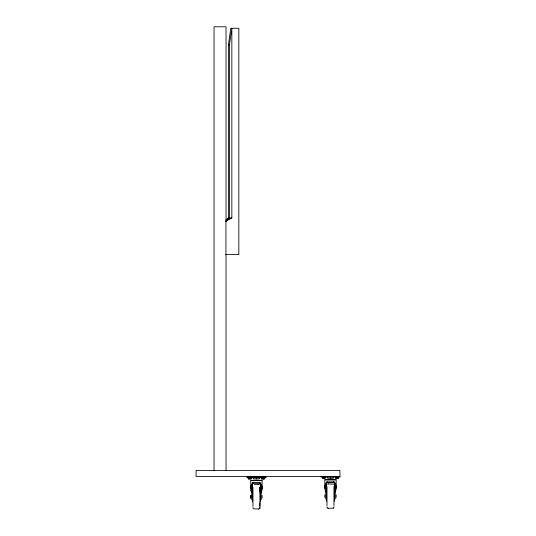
<?xml version="1.0" encoding="UTF-8"?>
<svg xmlns="http://www.w3.org/2000/svg" width="536" height="536" viewBox="0 0 536 536"><rect width="100%" height="100%" fill="white"/><g stroke="black" fill="none" stroke-linecap="round" stroke-linejoin="round"><path stroke-width="0.8" d="M225.944 254.6L225.944 221.187L229.442 217.911L229.442 44.783L231.847 28.261L231.847 217.911L225.944 221.187M225.408 254.6L238.835 254.6L238.835 28.261L230.768 28.261L228.457 44.783L228.45 217.911L226.091 220.095M262.091 488.872L262.137 480.658L250.748 480.658L250.788 488.872M336.152 488.169L336.186 479.948L324.803 479.948L324.836 488.169M259.9 508.289L259.913 507.485M261.186 492.758L261.963 490.239A17.119 14.037 0 0 0 261.937 486.132M250.942 486.132L252.369 482.568L260.483 482.568L261.91 486.132M333.439 508.135L333.968 506.775M326.344 483.874L325.613 487.834L326.558 491.7M261.159 492.758L261.622 491.546M335.221 492.048L336.018 489.529A17.119 14.037 0 0 0 335.971 485.422L334.565 481.864L326.444 481.864L325.024 485.422A17.119 14.037 0 0 0 324.977 489.529L325.767 492.048M260.375 492.403C261.863 489.294 261.642 485.194 259.277 482.568M334.451 491.7C335.951 488.584 335.704 484.497 333.352 481.864M326.324 483.874L326.927 482.775M259.746 508.617L259.94 507.485M253.227 482.996C251.196 485.636 251.069 489.455 252.483 492.403M326.913 482.775L327.657 481.864M253.2 482.996L253.575 482.568M226.065 220.095L228.45 217.911L231.847 217.911M226.179 220.457L229.455 218.634M259.591 508.771L258.58 509.012M327.536 484.088L328.354 483.921M333.459 508.135L328.334 508.302M254.278 484.624L258.607 484.624M328.334 483.921L333.64 484.162M258.607 509.012L253.294 508.771M228.457 44.783L229.442 44.783M339.938 476.397L196.062 476.397L196.062 470.407L339.938 470.407L339.938 477.107L321.057 477.107L321.057 476.397M265.903 477.107L246.975 477.107L246.975 477.817L265.903 477.817L265.856 477.107M324.803 479.666L336.186 479.666M250.748 480.37L262.137 480.37M326.545 482.648L334.451 482.648L334.43 501.267M258.58 484.624L259.404 484.792M328.354 508.302L327.255 507.994M327.181 507.907L327 506.775M250.969 486.132A17.119 14.037 0 0 0 250.942 490.239L251.719 492.758M250.942 490.239L251.257 491.546M338.471 477.107L338.471 478.34L335.63 478.34L335.63 477.107M338.062 477.107L338.062 478.34M337.573 476.397L337.573 477.107M337.251 477.107L337.251 478.34M336.166 494.748L336.166 497.468M336.039 477.107L336.039 478.34M335.221 491.706L335.221 499.056M333.968 486.507L333.968 505.709M333.318 477.1L333.318 478.239L327.67 478.239L327.657 477.1M330.504 477.1L330.504 478.239M327 486.507L327 505.709M326.558 483.465L326.545 501.267M325.767 490.882L325.754 499.056M325.365 477.107L325.365 478.34L322.518 478.34L322.518 477.107M324.803 494.748L324.803 497.468M324.146 477.107L324.146 478.34M323.416 476.397L323.416 477.107M322.927 477.107L322.927 478.34M264.395 477.817L264.395 479.043L261.595 479.043L261.595 477.817M264.034 477.817L264.034 479.043M263.498 477.107L263.498 477.817M263.176 477.817L263.176 479.043M262.137 495.458L262.137 498.178M261.957 477.817L261.957 479.043M261.186 492.41L261.186 499.766M260.396 501.971L260.396 483.358L252.483 483.358L252.51 501.971M259.94 487.217L259.94 492.021M259.94 502.989L259.94 506.42M259.913 487.217L259.913 506.42M259.263 477.804L259.283 478.95L253.595 478.95L253.622 477.804M256.429 477.804L256.429 478.95M252.972 487.217L252.972 506.42M252.972 507.485L252.972 508.168M251.719 492.41L251.719 499.766M251.284 477.817L251.284 479.043L248.483 479.043L248.483 477.817M250.071 477.817L250.071 479.043M249.34 477.107L249.34 477.817M248.851 477.817L248.851 479.043M226.038 221.817L226.038 26.8L214.045 26.8L214.045 470.407M226.038 254.459L226.038 470.407M250.774 498.178L250.774 495.458L250.748 498.178"/></g></svg>
